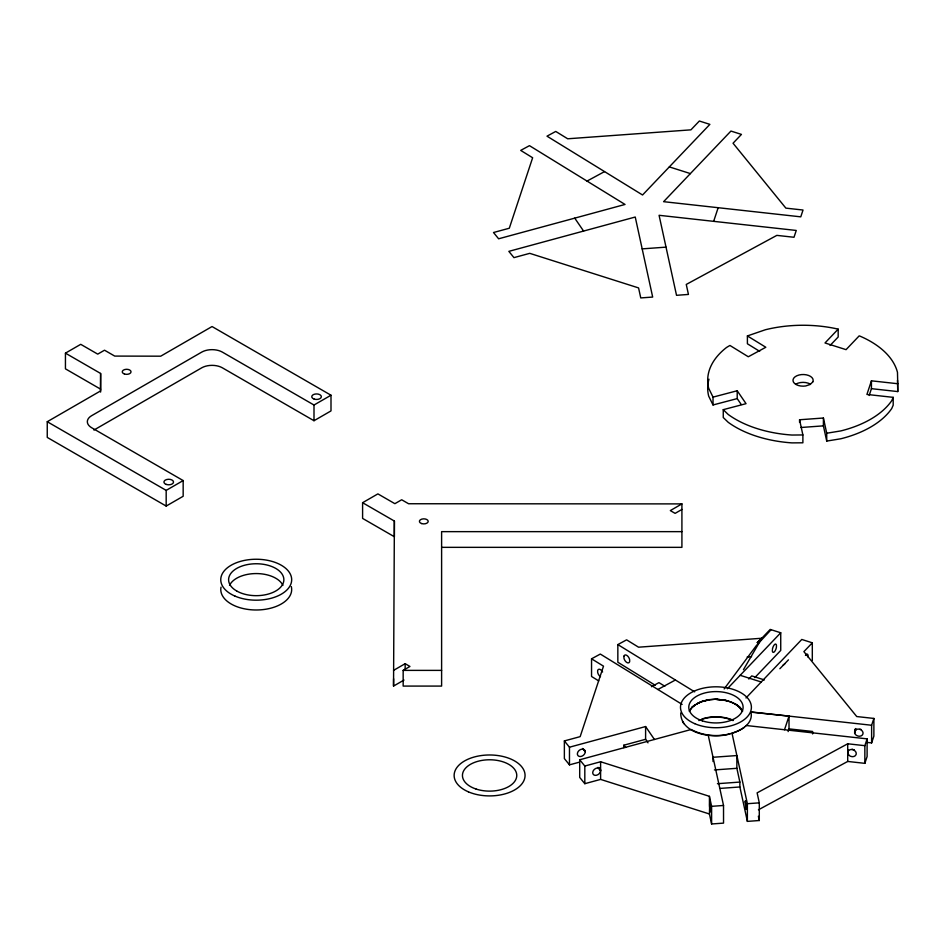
<?xml version="1.0" encoding="UTF-8"?>
<svg xmlns="http://www.w3.org/2000/svg" width="945" height="945" viewBox="0 0 945 945"><rect width="100%" height="100%" fill="white"/><g stroke="black" fill="none" stroke-linecap="round" stroke-linejoin="round"><path stroke-width="1.42" d="M682.136 704.415L600.311 654.058L591.546 658.807L591.546 676.478L598.717 680.896M754.76 677.671L780.735 650.432L780.735 632.772L770.21 629.429L761.788 638.253L638.548 647.195L626.606 639.848L617.841 644.584L617.841 662.244L655.204 685.243M708.159 734.903L723.527 805.471L723.539 823.119L711.609 823.981L709.435 813.988L709.707 803.309L710.25 811.979L709.435 805.483M746.148 725.5L867.108 738.86L864.852 745.676L847.712 743.786L757.122 792.855L759.296 802.848L759.296 820.52L747.377 821.382L747.377 803.711L731.997 733.202C741.849 730.497 753.673 722.984 750.897 711.904L871.621 725.252L873.889 718.436L856.737 716.546L803.9 651.637L812.31 642.813L801.785 639.458L746.018 697.953M812.31 660.46L812.31 642.813M758.41 809.818L847.7 761.446L847.712 743.786M847.7 761.446L864.852 763.347L864.852 745.676M867.108 738.86L867.108 756.532L864.852 763.347M867.309 742.427L871.621 742.9L871.621 725.252M873.889 718.436L873.877 736.096L871.621 742.9M100.607 392.08L100.619 389.163L65.441 368.845L65.441 353.146L100.619 373.464L100.524 390.958L47.25 421.718L47.25 437.417L166.178 506.071L183.165 496.267L183.165 480.568L91.405 427.589A14.766 8.529 0 0 1 91.405 415.824L201.852 352.048A14.624 8.446 0 0 1 222.252 352.048L314 405.027L330.998 395.223L330.998 410.91L314 420.726L222.252 367.747A14.624 8.446 0 0 0 201.852 367.747L93.933 430.058M403.987 680.057L393.545 686.082L393.592 678.758M393.545 686.082L394.384 521.061L362.596 502.705L362.596 518.403L394.384 536.748L394.384 521.061M700.989 701.781L696.406 704.025L702.135 701.284L708.797 699.69L715.944 699.146L726.717 700.576M702.123 701.497L708.797 699.69M708.797 699.902L715.944 699.146M742.64 711.183C738.813 704.001 730.19 701.45 723.102 699.702M735.482 704.025L739.876 707.132L742.286 710.498M808.01 657.058L808.01 655.228A4.323 1.701 -72.4 0 0 805.459 655.417M585.274 751.747L585.132 752.704A4.359 3.225 -39.1 0 1 579.049 756.354A4.359 3.225 -39.1 0 1 579.049 750.519A4.359 3.225 -39.1 0 1 585.132 750.862L585.274 751.747L582.711 748.605M854.623 731.276A4.371 3.496 18.3 0 1 861.226 730.012A4.371 3.496 18.3 0 1 861.226 735.848A4.371 3.496 18.3 0 1 854.623 733.119L855.52 728.548M847.7 752.622L848.468 750.271M854.587 731.501L855.355 729.15M713.652 221.343L796.257 230.45L794.001 237.266L776.849 235.376L686.259 284.445L688.444 294.438L676.525 295.312L659.078 215.295L713.652 221.343L718.165 207.711M869.176 395.482L871.432 388.667L897.75 391.573L897.75 383.729L871.432 380.823L866.919 394.443L893.19 397.349L893.19 405.192L891.714 408.559A95.386 55.07 0 0 1 840.814 438.775L826.721 441.079L823.402 425.864L823.402 418.021L799.564 419.757L799.564 422.368M784.504 729.753L789.016 716.121L751.015 712.152M788.118 731.595L789.016 728.878L789.016 716.121M854.623 733.119L855.981 729.032L854.587 732.883M893.19 397.349L891.714 400.704A95.386 55.07 0 0 1 840.814 430.92L826.721 433.223L826.721 441.079M743.443 669.698L761.788 638.253L757.264 642.624L761.788 638.253M689.248 711.183L692.012 707.108L695.307 704.627M724.153 688.94L756.236 645.73L771.085 629.701M788.437 659.858L779.861 668.729M669.32 166.899L642.553 194.989L546.99 136.174L555.743 131.438L567.697 138.785L690.937 129.843L699.359 121.019L709.884 124.362L669.32 166.899L690.382 173.585L730.934 131.06L741.459 134.403L733.048 143.227L785.874 208.136L803.026 210.026L800.769 216.842L663.603 201.675L690.382 173.585M748.806 679.018L751.771 675.911L764.399 679.928M759.674 351.339L747.4 343.779L747.4 335.936L765.355 329.758A95.209 54.975 0 0 1 838.18 329.132L824.997 342.964L846.058 349.65L859.17 335.888L860.092 336.184A95.386 55.07 0 0 1 897.478 372.389L897.75 383.729M830.064 345.492L838.18 336.987L838.18 329.143M727.343 688.763L780.735 632.772M715.944 699.406L717.338 699.265M782.873 665.386L784.787 663.922M692.012 707.332L695.307 704.852M709.435 813.988L600.607 779.401L584.813 783.688L579.698 777.416L579.698 759.768L691.149 729.493C707.332 738.199 729.209 737.596 744.376 727.319M65.441 353.146L80.727 344.323L97.725 354.127L104.517 350.205L114.723 356.088L160.709 356.182L212.046 326.545L330.998 395.223M47.25 421.718L166.178 490.384L183.165 480.568M362.596 502.705L377.894 493.881L394.88 503.685L401.684 499.763L408.583 503.744L681.912 503.898L681.912 547.344L441.61 547.344M393.545 670.383L405.157 663.685L409.953 666.461L403.161 670.383L403.161 686.082L441.61 686.082L441.61 531.645L681.912 531.645M681.912 503.898L670.312 510.595L675.12 513.371L681.912 509.449M587.01 181.086L604.528 171.6M651.436 686.708L658.948 682.633L664.819 686.247M657.862 689.496L675.38 680.01M574.737 218.141L498.617 238.79L493.503 232.517L509.308 228.229L532.637 157.756L520.695 150.397L529.46 145.66L625.023 204.451L574.737 218.141L583.585 231.064L635.241 217.031L652.676 297.061L640.757 297.923L638.572 287.918L529.755 253.343L513.95 257.631L508.847 251.358L583.585 231.064M579.238 762.213L569.469 764.859L564.366 758.587L564.366 740.927L580.159 736.639L603.501 666.166L591.546 658.807M564.366 740.927L569.469 747.2L645.6 726.551L654.436 739.474M623.842 747.649L623.842 745.203L645.6 739.297L648.01 742.829M579.698 759.768L584.813 766.041L600.607 761.753L709.435 796.328L711.609 806.333L711.609 823.981M741.223 404.472L737.206 398.601L713.026 404.968L713.026 397.124L737.206 390.757L746.042 403.669L723.256 409.669L723.256 417.513L728.229 422.32A95.386 55.07 0 0 0 791.957 442.886L802.884 442.803L802.884 434.948L799.564 419.757M708.915 699.938L702.371 701.509A27.157 15.675 0 0 0 689.72 711.03M680.743 712.932C680.506 734.041 712.991 739.084 729.977 733.899M642.175 248.878L666.012 247.141M800.97 427.494L823.402 425.864M747.176 656.976L751.558 656.657M714.432 769.939L736.864 768.297L739.876 782.07L739.876 786.972L747.377 821.382M717.432 783.7L739.876 782.07M720.232 788.402L739.876 786.972M711.609 806.333L723.527 805.471M747.377 803.711L759.296 802.848M802.884 434.948L791.957 435.043A95.386 55.07 0 0 1 728.217 414.477L723.256 409.669M403.161 670.383L441.61 670.383M717.09 699.513C726.386 699.902 737.407 702.466 742.227 711.266M715.944 699.359L723.102 699.902M789.016 728.878L812.617 731.477L812.617 733.934M740.183 675.309L761.233 681.995M747.4 335.936L765.816 347.264L748.298 356.761L729.93 345.457L726.599 347.429A95.386 55.07 0 0 0 708.691 388.289L713.026 397.124M617.841 644.584L694.669 691.858M682.526 721.437L683.837 723.646M582.699 748.499L585.238 751.523M598.043 767.494L600.607 770.577A4.359 3.225 -39.2 0 1 594.984 775.337A4.359 3.225 -39.2 0 1 594.121 769.608A4.359 3.225 -39.2 0 1 600.465 769.691L600.607 770.577L598.043 767.434M623.842 745.203L625.708 747.483M713.026 404.968L708.691 396.144A95.386 55.07 0 0 1 708.974 379.181M823.402 418.021L826.721 433.223M758.362 816.232L759.296 820.52M772.313 650.432L772.408 651.247A4.323 1.701 -72.4 0 0 774.416 651.755A4.323 1.701 -72.4 0 0 776.436 647.018L776.436 645.199A4.323 1.701 -72.4 0 0 774.416 644.691A4.323 1.701 -72.4 0 0 772.408 649.416M897.478 380.244L897.75 391.573M709.435 796.328L709.435 804.868M645.6 739.297L645.6 726.551M871.432 380.823L871.432 388.667M737.206 390.757L737.206 398.601M736.864 768.297L736.864 755.551L713.038 757.276L713.038 761.528M600.607 761.753L600.607 779.401M584.813 766.041L584.813 783.688M569.469 747.2L569.469 764.859M405.157 663.685L405.157 669.391M314 405.027L314 420.726M166.178 490.384L166.178 506.071M100.619 373.464L100.619 389.163M600.512 676.691A4.323 2.422 61.6 0 1 597.653 672.308L597.653 670.489A4.323 2.422 61.6 0 1 602.603 671.954M861.025 729.41A4.371 3.496 18.3 0 1 859.915 729.162M854.245 749.846A4.371 3.496 18.3 0 1 852.106 749.137M795.95 384.072A10.088 5.824 0 0 1 810.219 384.072M702.135 718.944A27.629 15.959 0 0 1 733.344 720.362M229.529 585.392A27.629 15.959 0 0 1 256.225 573.568A27.629 15.959 0 0 1 282.921 585.392M291.296 586.561A35.449 20.459 0 0 1 256.745 609.986A35.449 20.459 0 0 1 221.024 587.14M698.851 720.586A27.157 15.675 0 0 1 733.036 720.586M745.215 801.927L746.018 809.393L745.463 800.71L745.215 801.927M623.936 656.243L623.936 658.074A4.323 2.422 61.6 0 0 626.795 662.457A4.323 2.422 61.6 0 0 629.653 661.595L629.653 659.764A4.323 2.422 61.6 0 0 626.795 655.393A4.323 2.422 61.6 0 0 623.936 656.243M812.83 381.851L810.219 384.461L805.695 385.973A10.088 5.824 0 0 1 793.032 380.847A10.088 5.824 0 0 1 803.959 374.539A10.088 5.824 0 0 1 812.83 381.851M600.465 769.691L598.776 767.671L600.465 769.691M848.953 755.279A4.359 3.496 18.3 0 0 856.123 754.476A4.359 3.496 18.3 0 0 850.878 749.527A4.359 3.496 18.3 0 0 848.953 755.279M421.624 523.565A4.382 2.528 0 0 0 428.191 521.368A4.382 2.528 0 0 0 421.624 519.171A4.382 2.528 0 0 0 421.624 523.565M235.057 596.13A35.449 20.459 0 0 0 291.438 582.085A35.449 20.459 0 0 0 242.192 560.917A35.449 20.459 0 0 0 235.057 596.13M236.687 590.991A27.629 15.959 0 0 0 282.921 583.845A27.629 15.959 0 0 0 249.078 564.295A27.629 15.959 0 0 0 236.687 590.991M702.371 720.846A27.157 15.675 0 0 0 743.101 707.262A27.157 15.675 0 0 0 702.371 693.689A27.157 15.675 0 0 0 702.371 720.846M124.456 374.007A4.382 2.528 0 0 0 131.036 371.81A4.382 2.528 0 0 0 124.456 369.625A4.382 2.528 0 0 0 124.456 374.007M476.032 789.028A27.157 15.675 0 0 0 516.761 775.443A27.157 15.675 0 0 0 476.032 761.871A27.157 15.675 0 0 0 476.032 789.028M468.436 791.863A35.449 20.459 0 0 0 524.818 777.818A35.449 20.459 0 0 0 475.571 756.65A35.449 20.459 0 0 0 468.436 791.863M694.776 723.681A35.449 20.459 0 0 0 751.157 709.648A35.449 20.459 0 0 0 701.911 688.48A35.449 20.459 0 0 0 694.776 723.681M314.153 399.097A4.808 2.776 0 0 0 321.359 396.687A4.808 2.776 0 0 0 314.153 394.289A4.808 2.776 0 0 0 314.153 399.097M166.32 484.442A4.808 2.776 0 0 0 173.526 482.044A4.808 2.776 0 0 0 166.32 479.635A4.808 2.776 0 0 0 166.32 484.442"/></g></svg>
